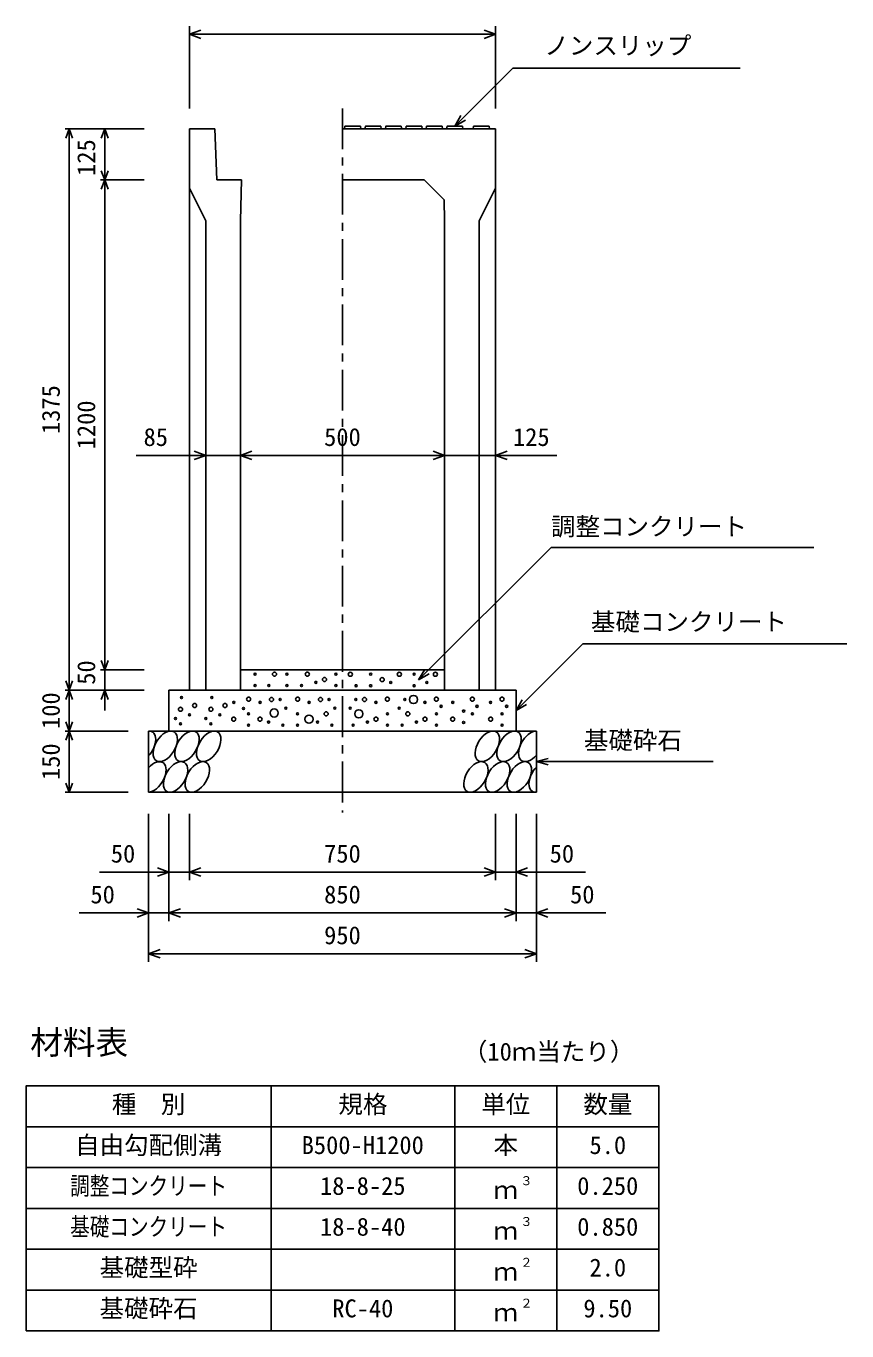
# Model space of a CAD drawing. Units: millimetres, scale not verified. Extents: x -16800 to 16800, y -5940 to 5940.
# Drawn here: x 3225 to 5236, y -3171 to 25 of the extents above; entities that cross this region are included whole.
import ezdxf
from ezdxf.enums import TextEntityAlignment as Align

# ---------------------------------------------------------------- set-up
doc = ezdxf.new("R2010")
doc.units = ezdxf.units.MM
doc.header["$LTSCALE"] = 20
doc.linetypes.add('CHAIN1', pattern=[8, 5, -1, 1, -1])
for name, color, linetype, lineweight in [('0-0_DIM', 7, 'Continuous', 25), ('0-2_HATCH', 6, 'Continuous', 25), ('0-3_HYO', 3, 'Continuous', 25), ('0-4_HYO2', 4, 'Continuous', 25), ('0-5_OUTLINE', 3, 'Continuous', 25), ('0-6_TXT', 7, 'Continuous', 25)]:
    doc.layers.add(name, color=color, linetype=linetype, lineweight=lineweight)
doc.styles.add('ＭＳ ゴシック', font='')
doc.styles.get('ＭＳ ゴシック').set_extended_font_data('MS Gothic')

msp = doc.modelspace()

# ---------------------------------------------------------------- linework, layer by layer
at = {"layer": '0-0_DIM'}
for p, q in [((3625, 25.08), (3625, -176.66)), ((4375, 5.08), (3625, 5.08)), ((4375, 25.08), (4375, -176.66)), ((4275, -220.16), (4417.21, -77.95)), ((4974.1, -77.95), (4417.21, -77.95)), ((4275, -220.16), (4290, -194.18)), ((4275, -220.16), (4300.98, -205.16)), ((3320.8, -226.66), (3514.13, -226.66)), ((3330.8, -226.66), (3330.8, -1601.66)), ((3417.46, -351.66), (3417.46, -226.66)), ((3407.46, -351.66), (3514.13, -351.66)), ((3417.46, -1551.66), (3417.46, -351.66)), ((3665, -1026.66), (3494.31, -1026.66)), ((3750, -1026.66), (3665, -1026.66)), ((3750, -1026.66), (4250, -1026.66)), ((4250, -1026.66), (4375, -1026.66)), ((4525.36, -1026.66), (4375, -1026.66)), ((4588.65, -1488.01), (4425, -1651.66)), ((4588.65, -1488.01), (5235.53, -1488.01)), ((3407.46, -1551.66), (3514.13, -1551.66)), ((3417.46, -1551.66), (3417.46, -1601.66)), ((4186.32, -1576.66), (4201.32, -1550.68)), ((4186.32, -1576.66), (4212.3, -1561.66)), ((3320.8, -1601.66), (3514.13, -1601.66)), ((3330.8, -1701.66), (3330.8, -1601.66)), ((3417.46, -1651.66), (3417.46, -1601.66)), ((4425, -1651.66), (4440, -1625.68)), ((4425, -1651.66), (4450.98, -1636.66)), ((3320.8, -1701.66), (3475, -1701.66)), ((3330.8, -1701.66), (3330.8, -1851.66)), ((4475, -1776.66), (4503.98, -1768.9)), ((4475, -1776.66), (4908.31, -1776.66)), ((4475, -1776.66), (4503.98, -1784.43)), ((3320.8, -1851.66), (3475, -1851.66)), ((3525, -2267.18), (3525, -1904.83)), ((3575, -2167.18), (3575, -1904.83)), ((3625, -2067.18), (3625, -1904.83)), ((4375, -2067.18), (4375, -1904.83)), ((4425, -2167.18), (4425, -1904.83)), ((4475, -2267.18), (4475, -1904.83)), ((3405, -2047.18), (3625, -2047.18)), ((3625, -2047.18), (4375, -2047.18)), ((4595, -2047.18), (4375, -2047.18)), ((3355, -2147.18), (3575, -2147.18)), ((3575, -2147.18), (4425, -2147.18)), ((4645, -2147.18), (4425, -2147.18)), ((3525, -2247.18), (4475, -2247.18))]:
    msp.add_line(p, q, dxfattribs=at)
at = {"layer": '0-0_DIM', "linetype": 'CHAIN1'}
msp.add_line((4000, -176.66), (4000, -1901.66), dxfattribs=at)
at = {"layer": '0-0_DIM'}
for points in [[(3653.23, -5.18), (3625.04, 5.08), (3653.23, 15.34)], [(4346.85, 15.34), (4375.04, 5.08), (4346.85, -5.18)], [(3322.59, -249.22), (3330.8, -226.66), (3339.01, -249.22)], [(3409.26, -249.22), (3417.46, -226.66), (3425.67, -249.22)], [(3425.67, -329.11), (3417.46, -351.66), (3409.26, -329.11)], [(3409.26, -374.22), (3417.46, -351.66), (3425.67, -374.22)], [(3636.81, -1036.92), (3665, -1026.66), (3636.81, -1016.4)], [(3778.19, -1036.92), (3750, -1026.66), (3778.19, -1016.4)], [(4221.81, -1016.4), (4250, -1026.66), (4221.81, -1036.92)], [(4403.19, -1036.92), (4375, -1026.66), (4403.19, -1016.4)], [(4186.32, -1576.66), (4510.78, -1252.2), (5154.34, -1252.2)], [(3425.67, -1529.11), (3417.46, -1551.66), (3409.26, -1529.11)], [(3339.01, -1579.11), (3330.8, -1601.66), (3322.59, -1579.11)], [(3339.01, -1624.22), (3330.8, -1601.66), (3322.59, -1624.22)], [(3425.67, -1624.22), (3417.46, -1601.66), (3409.26, -1624.22)], [(3339.01, -1679.11), (3330.8, -1701.66), (3322.59, -1679.11)], [(3339.01, -1724.22), (3330.8, -1701.66), (3322.59, -1724.22)], [(3339.01, -1829.11), (3330.8, -1851.66), (3322.59, -1829.11)], [(3546.81, -2036.92), (3575, -2047.18), (3546.81, -2057.44)], [(3653.19, -2057.44), (3625, -2047.18), (3653.19, -2036.92)], [(4346.81, -2036.92), (4375, -2047.18), (4346.81, -2057.44)], [(4453.19, -2036.92), (4425, -2047.18), (4453.19, -2057.44)], [(3496.81, -2136.92), (3525, -2147.18), (3496.81, -2157.44)], [(3603.19, -2157.44), (3575, -2147.18), (3603.19, -2136.92)], [(4396.81, -2136.92), (4425, -2147.18), (4396.81, -2157.44)], [(4503.19, -2136.92), (4475, -2147.18), (4503.19, -2157.44)], [(3553.19, -2257.44), (3525, -2247.18), (3553.19, -2236.92)], [(4446.81, -2236.92), (4475, -2247.18), (4446.81, -2257.44)]]:
    msp.add_lwpolyline(points, dxfattribs=at)
at = {"layer": '0-2_HATCH'}
for p, q in [((4045, -226.66), (4044, -220.16)), ((4095, -226.66), (4094, -220.16)), ((4145, -226.66), (4144, -220.16)), ((4195, -226.66), (4194, -220.16)), ((4245, -226.66), (4244, -220.16)), ((4295, -226.66), (4294, -220.16)), ((4360, -226.66), (4359, -220.16))]:
    msp.add_line(p, q, dxfattribs=at)
for points in [[(4044, -220.16), (4006, -220.16), (4005, -226.66)], [(4094, -220.16), (4056, -220.16), (4055, -226.66)], [(4144, -220.16), (4106, -220.16), (4105, -226.66)], [(4194, -220.16), (4156, -220.16), (4155, -226.66)], [(4244, -220.16), (4206, -220.16), (4205, -226.66)], [(4294, -220.16), (4256, -220.16), (4255, -226.66)], [(4359, -220.16), (4321, -220.16), (4320, -226.66)]]:
    msp.add_lwpolyline(points, dxfattribs=at)
for centre, radius in [((3785.79, -1562.35), 2.5), ((3833.52, -1562.35), 5), ((3863.97, -1562.35), 2.5), ((3913.88, -1562.35), 5), ((3983.97, -1562.35), 2.5), ((4019.13, -1562.63), 5), ((4069.04, -1562.63), 2.5), ((4139.13, -1562.63), 5), ((4175.36, -1562.63), 2.5), ((4227.57, -1562.63), 5), ((3785.79, -1590.37), 2.5), ((3819.5, -1590.37), 2.5), ((3863.97, -1590.37), 2.5), ((3899.86, -1590.37), 2.5), ((3934.9, -1582.49), 2.5), ((3955.93, -1575.48), 5), ((3983.97, -1590.37), 2.5), ((4033.15, -1590.65), 2.5), ((4069.04, -1590.65), 2.5), ((4097.08, -1575.77), 5), ((4118.11, -1582.77), 2.5), ((4175.36, -1590.65), 2.5), ((4206.54, -1582.77), 2.5), ((3605.74, -1619.84), 2.5), ((3680.08, -1619.84), 2.5), ((3733.69, -1631.49), 2.5), ((3769.97, -1623.61), 5), ((3798.01, -1631.49), 2.5), ((3826.04, -1624.48), 5), ((3847.07, -1624.48), 2.5), ((3889.97, -1623.61), 5), ((3918.01, -1631.49), 2.5), ((3946.04, -1624.48), 5), ((3967.07, -1624.48), 2.5), ((4032.93, -1624.48), 2.5), ((4053.96, -1624.48), 5), ((4081.99, -1631.49), 2.5), ((4110.03, -1623.61), 5), ((4152.93, -1624.48), 2.5), ((4173.96, -1624.48), 10), ((4201.99, -1631.49), 2.5), ((4230.03, -1623.61), 5), ((4269.94, -1631.49), 2.5), ((4318.12, -1623.61), 5), ((4362.73, -1631.49), 2.5), ((4390.77, -1623.61), 5), ((3603.29, -1648.35), 5), ((3625.36, -1661.91), 2.5), ((3637.78, -1639.11), 5), ((3677.63, -1648.35), 5), ((3699.7, -1661.91), 2.5), ((3712.12, -1639.11), 5), ((3757.55, -1646.41), 2.5), ((3769.97, -1659.5), 2.5), ((3832.58, -1657.5), 10), ((3861.09, -1645.5), 2.5), ((3889.97, -1659.5), 2.5), ((3960.06, -1659.5), 5), ((3981.09, -1645.5), 2.5), ((4018.91, -1645.5), 2.5), ((4039.94, -1659.5), 10), ((4110.03, -1659.5), 2.5), ((4138.91, -1645.5), 2.5), ((4159.94, -1659.5), 5), ((4230.03, -1659.5), 2.5), ((4241.37, -1641.18), 2.5), ((4296.79, -1652.71), 2.5), ((4318.12, -1659.5), 2.5), ((4329.46, -1641.18), 2.5), ((4390.77, -1659.5), 2.5), ((4402.11, -1641.18), 2.5), ((3590.88, -1671.15), 2.5), ((3603.29, -1684.24), 2.5), ((3665.21, -1671.15), 2.5), ((3677.63, -1684.24), 2.5), ((3733.69, -1672.63), 5), ((3769.97, -1687.52), 2.5), ((3798.01, -1672.63), 5), ((3819.03, -1679.64), 2.5), ((3854.08, -1687.52), 2.5), ((3889.97, -1687.52), 2.5), ((3918.01, -1672.63), 10), ((3939.03, -1679.64), 2.5), ((3974.08, -1687.52), 2.5), ((4025.92, -1687.52), 2.5), ((4060.97, -1679.64), 2.5), ((4081.99, -1672.63), 5), ((4110.03, -1687.52), 2.5), ((4145.92, -1687.52), 2.5), ((4180.97, -1679.64), 2.5), ((4201.99, -1672.63), 5), ((4230.03, -1687.52), 2.5), ((4269.94, -1672.63), 5), ((4296.79, -1680.72), 2.5), ((4362.73, -1672.63), 5), ((4390.77, -1687.52), 2.5)]:
    msp.add_circle(centre, radius, dxfattribs=at)
for centre, start_param, end_param in [((3512.64, -1739.19), 4.385593, 6.6745444), ((4461.14, -1739.19), 0.3357715, 4.4411806), ((3537.96, -1814.18), 3.5111464, 7.548991), ((4486.46, -1814.18), 1.2110787, 3.5658734)]:
    msp.add_ellipse(centre, major_axis=(21.81, 35.31), ratio=0.5792, start_param=start_param, end_param=end_param, dxfattribs=at)
for centre in [(3565.84, -1739.19), (3619.05, -1739.19), (3672.26, -1739.19), (4354.72, -1739.19), (4407.93, -1739.19), (3591.16, -1814.18), (3644.37, -1814.18), (4326.84, -1814.18), (4380.04, -1814.18), (4433.25, -1814.18)]:
    msp.add_ellipse(centre, major_axis=(21.81, 35.31), ratio=0.5792, dxfattribs=at)
at = {"layer": '0-3_HYO'}
for p, q in [((3825, -2571.13), (3825, -3171.13)), ((4275, -2571.13), (4275, -3171.13)), ((4525, -2571.13), (4525, -3171.13)), ((3225, -2671.13), (4775, -2671.13))]:
    msp.add_line(p, q, dxfattribs=at)
msp.add_lwpolyline([(3225, -3171.13), (4775, -3171.13), (4775, -2571.13), (3225, -2571.13)], close=True, dxfattribs=at)
at = {"layer": '0-4_HYO2'}
for p, q in [((3225, -2771.13), (4775, -2771.13)), ((3225, -2871.13), (4775, -2871.13)), ((3225, -2971.13), (4775, -2971.13)), ((3225, -3071.13), (4775, -3071.13))]:
    msp.add_line(p, q, dxfattribs=at)
at = {"layer": '0-5_OUTLINE'}
for p, q in [((3625, -226.66), (3625, -1601.66)), ((3687.5, -226.66), (3625, -226.66)), ((3687.5, -226.66), (3692.5, -351.66)), ((4375, -226.66), (4000, -226.66)), ((4375, -226.66), (4375, -1601.66)), ((3625, -371.66), (3665, -451.66)), ((3752.5, -351.66), (3692.5, -351.66)), ((3752.5, -351.66), (3750, -451.66)), ((4000, -351.66), (4200, -351.66)), ((4200, -351.66), (4248.72, -400.38)), ((4375, -371.66), (4335, -451.66)), ((4248.72, -400.38), (4250, -451.66)), ((3665, -451.66), (3665, -1601.66)), ((3750, -451.66), (3750, -1601.66)), ((4250, -451.66), (4250, -1601.66)), ((4335, -451.66), (4335, -1601.66)), ((3750, -1551.66), (4250, -1551.66)), ((3575, -1601.66), (4425, -1601.66)), ((3575, -1601.66), (3575, -1701.66)), ((3625, -1601.66), (3750, -1601.66)), ((4250, -1601.66), (4375, -1601.66)), ((4425, -1601.66), (4425, -1701.66)), ((3525, -1701.66), (4475, -1701.66)), ((3525, -1701.66), (3525, -1851.66)), ((4475, -1701.66), (4475, -1851.66)), ((3525, -1851.66), (4475, -1851.66))]:
    msp.add_line(p, q, dxfattribs=at)

# ---------------------------------------------------------------- texts
at = {"layer": '0-0_DIM', "style": 'ＭＳ ゴシック'}
for s, p in [('ノンスリップ', (4494.52, -57.77)), ('85', (3512.73, -1016.66)), ('500', (3955, -1016.66)), ('125', (4417.56, -1016.66)), ('調整コンクリート', (4510.78, -1235.77)), ('基礎コンクリート', (4608.65, -1469.27)), ('基礎砕石', (4591.32, -1759.49)), ('50', (3432.56, -2037.18)), ('750', (3955, -2037.18)), ('50', (4507.44, -2037.18)), ('50', (3382.56, -2137.18)), ('850', (3955, -2137.18)), ('50', (4557.44, -2137.18)), ('950', (3955, -2237.18))]:
    msp.add_text(s, height=43.99, dxfattribs=at).set_placement(p, align=Align.BOTTOM_LEFT)
for s, p in [('125', (3407.46, -341.91)), ('1375', (3320.8, -974.16)), ('1200', (3407.46, -1011.66)), ('50', (3407.46, -1588.34)), ('100', (3320.8, -1696.66)), ('150', (3320.8, -1821.66))]:
    msp.add_text(s, height=43.99, rotation=90, dxfattribs=at).set_placement(p, align=Align.BOTTOM_LEFT)
at = {"layer": '0-6_TXT', "style": 'ＭＳ ゴシック'}
for s, height, p in [('材料表', 58.65, (3235, -2511.13)), ('（10ｍ当たり）', 43.99, (4295, -2522.13)), ('種\u3000別', 43.99, (3435, -2651.13)), ('規格', 43.99, (3990, -2651.13)), ('単位', 43.99, (4340, -2651.13)), ('数量', 43.99, (4590, -2651.13)), ('自由勾配側溝', 43.99, (3345, -2751.13)), ('B500-H1200', 43.99, (3900, -2751.13)), ('本', 43.99, (4370, -2751.13)), ('5.0', 43.99, (4605, -2751.13)), ('18-8-25', 43.99, (3945, -2851.13)), ('３', 21.99, (4435.54, -2820.76)), ('0.250', 43.99, (4575, -2851.13)), ('ｍ', 43.99, (4370, -2861.13)), ('18-8-40', 43.99, (3945, -2951.13)), ('３', 21.99, (4435.54, -2920.76)), ('0.850', 43.99, (4575, -2951.13)), ('ｍ', 43.99, (4370, -2961.13)), ('基礎型砕', 43.99, (3405, -3051.13)), ('２', 21.99, (4435.54, -3020.76)), ('2.0', 43.99, (4605, -3051.13)), ('ｍ', 43.99, (4370, -3061.13)), ('基礎砕石', 43.99, (3405, -3151.13)), ('RC-40', 43.99, (3975, -3151.13)), ('２', 21.99, (4435.54, -3120.76)), ('9.50', 43.99, (4590, -3151.13)), ('ｍ', 43.99, (4370, -3161.13))]:
    msp.add_text(s, height=height, dxfattribs=at).set_placement(p, align=Align.BOTTOM_LEFT)
at = {"layer": '0-6_TXT', "style": 'ＭＳ ゴシック', "width": 0.8}
for s, p in [('調整コンクリート', (3333, -2851.13)), ('基礎コンクリート', (3333, -2951.13))]:
    msp.add_text(s, height=43.99, dxfattribs=at).set_placement(p, align=Align.BOTTOM_LEFT)

doc.saveas('drawing.dxf')
